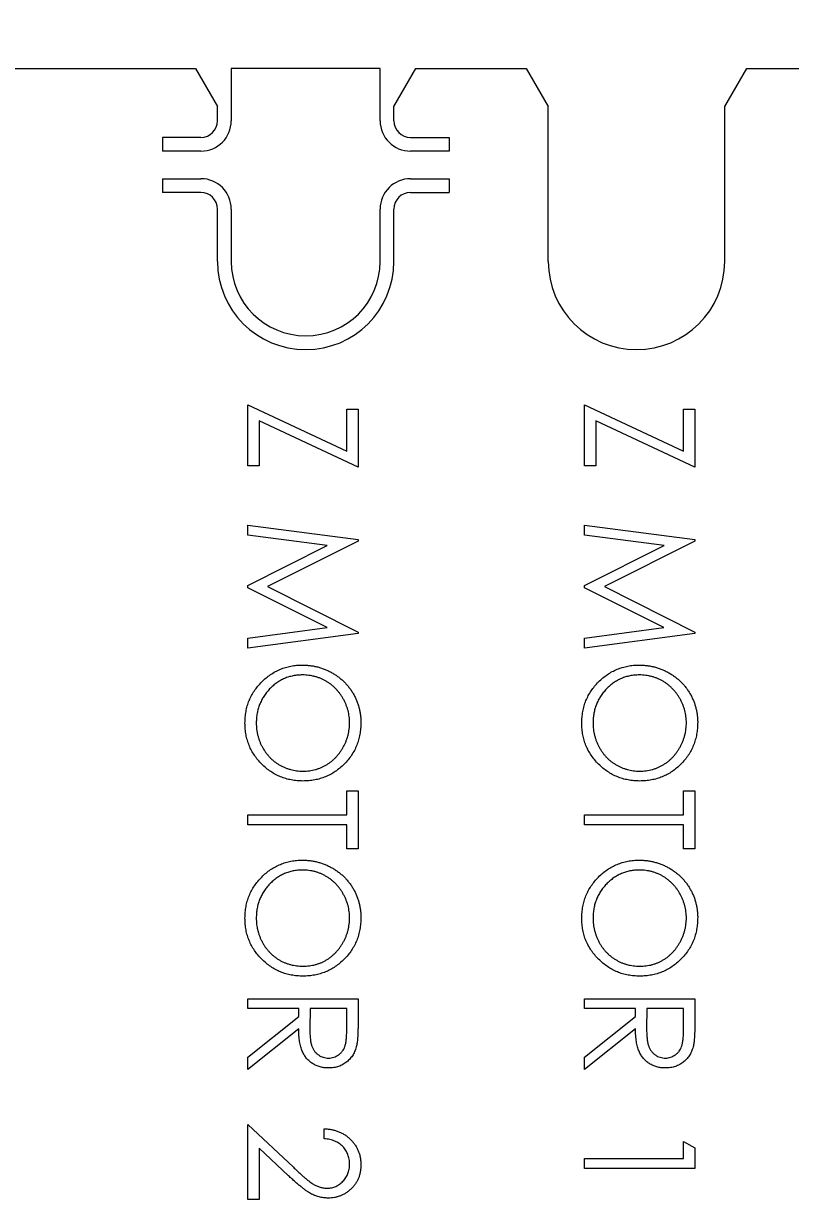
# Model space of a CAD drawing. Header units: millimetres. Extents: x 5 to 292, y 3 to 208.
# Drawn here: x 34.49 to 41.45, y 130.24 to 140.91 of the extents above; entities that cross this region are included whole.
import ezdxf

# ---------------------------------------------------------------- set-up
doc = ezdxf.new("R2010")
doc.units = ezdxf.units.MM
doc.layers.add('DIMENSIONS', color=179, linetype='Continuous')
doc.styles.add('SLDTEXTSTYLE1', font='TXT', dxfattribs={"width": 0.75})
doc.dimstyles.new('SLDDIMSTYLE1', dxfattribs={"dimtxt": 3.5, "dimasz": 3.302, "dimexe": 0, "dimexo": 0.0625, "dimgap": 0.875, "dimtad": 2, "dimlfac": 2, "dimrnd": 1e-09, "dimzin": 12, "dimdsep": 46, "dimtxsty": 'SLDTEXTSTYLE1', "dimblk1": 'CLOSED', "dimblk2": 'CLOSED', "dimsah": 1, "dimcen": 0.09, "dimadec": 0, "dimazin": 3, "dimtfac": 1, "dimtofl": 0, "dimtmove": 0, "dimatfit": 3, "dimldrblk": 'CLOSED', "dimfxl": 1, "dimfrac": 2, "dimtolj": 1, "dimtzin": 12, "dimarcsym": 0})

# ---------------------------------------------------------------- blocks, each defined once
blk = doc.blocks.new('_CLOSED')
at = {"color": 0, "linetype": 'ByBlock', "lineweight": -2}
for p, q in [((-1, 0.166667), (0, 0)), ((-1, 0.166667), (-1, -0.166667)), ((0, 0), (-1, -0.166667)), ((0, 0), (-1, 0))]:
    blk.add_line(p, q, dxfattribs=at)
blk = doc.blocks.new('_D_1')
at = {"layer": 'DIMENSIONS'}
for p, q in [((16.753, 136.699), (16.753, 148.917)), ((284.86, 133.699), (284.86, 148.917)), ((16.753, 147.917), (284.86, 147.917))]:
    blk.add_line(p, q, dxfattribs=at)
at = {"layer": 'DIMENSIONS', "xscale": 3.302, "yscale": 3.302}
for p, rotation in [((16.753, 147.917, -27.848), 180), ((284.86, 147.917, -27.848), 360)]:
    blk.add_blockref('_CLOSED', p, dxfattribs=dict(at, rotation=rotation))
at = {"layer": 'DIMENSIONS', "insert": (153.218, 152.429), "char_height": 3.5, "attachment_point": 1, "style": 'SLDTEXTSTYLE1'}
blk.add_mtext('536.22', dxfattribs=at)

msp = doc.modelspace()

# ---------------------------------------------------------------- linework, layer by layer
at = {"color": 7, "linetype": 'Continuous', "lineweight": 15}
for p, q in [((34.0529, 140.4991), (36.0529, 140.4991)), ((36.0529, 140.4991), (36.2529, 140.1527)), ((36.3779, 140.4991), (36.3779, 140.0241)), ((37.7279, 140.4991), (36.3779, 140.4991)), ((37.7279, 140.0241), (37.7279, 140.4991)), ((37.8529, 140.1527), (38.0529, 140.4991)), ((38.0529, 140.4991), (39.0529, 140.4991)), ((39.0529, 140.4991), (39.2529, 140.1527)), ((40.8529, 140.1527), (41.0529, 140.4991)), ((41.0529, 140.4991), (42.4779, 140.4991)), ((36.2529, 140.0241), (36.2529, 140.1527)), ((37.8529, 140.0241), (37.8529, 140.1527)), ((39.2529, 138.7491), (39.2529, 140.1527)), ((40.8529, 138.7491), (40.8529, 140.1527)), ((36.1029, 139.8741), (35.7529, 139.8741)), ((35.7529, 139.8741), (35.7529, 139.7491)), ((38.0029, 139.8741), (38.3529, 139.8741)), ((38.3529, 139.8741), (38.3529, 139.7491)), ((36.1029, 139.7491), (35.7529, 139.7491)), ((38.3529, 139.7491), (38.0029, 139.7491)), ((35.7529, 139.4991), (36.1029, 139.4991)), ((35.7529, 139.4991), (35.7529, 139.3741)), ((38.0029, 139.4991), (38.3529, 139.4991)), ((38.3529, 139.4991), (38.3529, 139.3741)), ((36.1029, 139.3741), (35.7529, 139.3741)), ((38.0029, 139.3741), (38.3529, 139.3741)), ((36.2529, 138.7491), (36.2529, 139.2241)), ((36.3779, 139.2241), (36.3779, 138.7491)), ((37.7279, 138.7491), (37.7279, 139.2241)), ((37.8529, 138.7491), (37.8529, 139.2241)), ((36.5278, 137.4476), (37.4252, 137.0281)), ((36.5278, 136.8963), (36.5278, 137.4476)), ((37.4252, 137.4091), (37.5278, 137.4091)), ((37.4252, 137.0281), (37.4252, 137.4091)), ((37.5278, 137.4091), (37.5278, 136.8835)), ((39.5819, 137.4476), (40.4793, 137.0281)), ((39.5819, 136.8963), (39.5819, 137.4476)), ((40.4793, 137.4091), (40.5819, 137.4091)), ((40.4793, 137.0281), (40.4793, 137.4091)), ((40.5819, 137.4091), (40.5819, 136.8835)), ((36.6304, 137.3029), (36.6304, 136.8963)), ((37.5278, 136.8835), (36.6304, 137.3029)), ((39.6845, 137.3029), (39.6845, 136.8963)), ((40.5819, 136.8835), (39.6845, 137.3029)), ((36.6304, 136.8963), (36.5278, 136.8963)), ((39.6845, 136.8963), (39.5819, 136.8963)), ((36.5278, 136.3578), (37.5278, 136.2258)), ((36.5278, 136.2675), (36.5278, 136.3578)), ((39.5819, 136.3578), (40.5819, 136.2258)), ((39.5819, 136.2675), (39.5819, 136.3578)), ((37.2489, 136.1719), (36.5278, 136.2675)), ((37.5278, 136.213), (36.7073, 135.8001)), ((37.5278, 136.2258), (37.5278, 136.213)), ((40.303, 136.1719), (39.5819, 136.2675)), ((40.5819, 136.213), (39.7614, 135.8001)), ((40.5819, 136.2258), (40.5819, 136.213)), ((36.5278, 135.8096), (37.2489, 136.1719)), ((39.5819, 135.8096), (40.303, 136.1719)), ((36.5278, 135.7893), (36.5278, 135.8096)), ((37.2473, 135.4283), (36.5278, 135.7893)), ((36.7073, 135.8001), (37.5278, 135.3883)), ((39.5819, 135.7893), (39.5819, 135.8096)), ((40.3014, 135.4283), (39.5819, 135.7893)), ((39.7614, 135.8001), (40.5819, 135.3883)), ((36.5278, 135.3326), (37.2473, 135.4283)), ((37.5278, 135.3753), (36.5278, 135.2424)), ((36.5278, 135.2424), (36.5278, 135.3326)), ((37.5278, 135.3883), (37.5278, 135.3753)), ((39.5819, 135.3326), (40.3014, 135.4283)), ((40.5819, 135.3753), (39.5819, 135.2424)), ((39.5819, 135.2424), (39.5819, 135.3326)), ((40.5819, 135.3883), (40.5819, 135.3753)), ((37.4252, 133.9476), (37.5278, 133.9476)), ((37.4252, 133.7296), (37.4252, 133.9476)), ((37.5278, 133.9476), (37.5278, 133.4219)), ((40.4793, 133.9476), (40.5819, 133.9476)), ((40.4793, 133.7296), (40.4793, 133.9476)), ((40.5819, 133.9476), (40.5819, 133.4219)), ((36.5278, 133.7296), (37.4252, 133.7296)), ((36.5278, 133.6399), (36.5278, 133.7296)), ((39.5819, 133.7296), (40.4793, 133.7296)), ((39.5819, 133.6399), (39.5819, 133.7296)), ((37.4252, 133.6399), (36.5278, 133.6399)), ((37.4252, 133.4219), (37.4252, 133.6399)), ((40.4793, 133.6399), (39.5819, 133.6399)), ((40.4793, 133.4219), (40.4793, 133.6399)), ((37.5278, 133.4219), (37.4252, 133.4219)), ((40.5819, 133.4219), (40.4793, 133.4219)), ((36.5278, 131.9732), (36.5278, 132.063)), ((36.5278, 132.063), (37.5278, 132.063)), ((37.5278, 132.063), (37.5278, 131.8628)), ((39.5819, 131.9732), (39.5819, 132.063)), ((39.5819, 132.063), (40.5819, 132.063)), ((40.5819, 132.063), (40.5819, 131.8628)), ((36.9893, 131.9732), (36.5278, 131.9732)), ((36.9893, 131.9003), (36.9893, 131.9732)), ((37.0919, 131.9732), (37.0905, 131.7901)), ((37.4252, 131.9732), (37.0919, 131.9732)), ((37.4252, 131.7857), (37.4252, 131.9732)), ((40.0434, 131.9732), (39.5819, 131.9732)), ((40.0434, 131.9003), (40.0434, 131.9732)), ((40.146, 131.9732), (40.1446, 131.7901)), ((40.4793, 131.9732), (40.146, 131.9732)), ((40.4793, 131.7857), (40.4793, 131.9732)), ((36.5278, 131.5329), (36.9893, 131.9003)), ((39.5819, 131.5329), (40.0434, 131.9003)), ((36.9893, 131.7893), (36.5278, 131.4219)), ((40.0434, 131.7893), (39.5819, 131.4219)), ((36.5278, 131.4219), (36.5278, 131.5329)), ((39.5819, 131.4219), (39.5819, 131.5329)), ((36.5278, 130.9219), (36.9417, 130.5341)), ((36.5278, 130.2424), (36.5278, 130.9219)), ((37.2201, 130.7937), (37.2201, 130.8835)), ((40.4793, 130.6142), (40.4793, 130.7681)), ((40.4793, 130.7681), (40.5819, 130.7094)), ((36.6304, 130.7078), (36.6304, 130.2424)), ((36.8974, 130.4576), (36.6304, 130.7078)), ((40.5819, 130.7094), (40.5819, 130.5245)), ((39.5819, 130.6142), (40.4793, 130.6142)), ((39.5819, 130.5245), (39.5819, 130.6142)), ((40.5819, 130.5245), (39.5819, 130.5245)), ((36.6304, 130.2424), (36.5278, 130.2424))]:
    msp.add_line(p, q, dxfattribs=at)
for centre, radius, start, end in [((36.1029, 140.0241), 0.15, 270, 360), ((36.1029, 140.0241), 0.275, 270, 360), ((38.0029, 140.0241), 0.275, 180, 270), ((38.0029, 140.0241), 0.15, 180, 270), ((36.1029, 139.2241), 0.275, 0, 90), ((38.0029, 139.2241), 0.275, 90, 180), ((36.1029, 139.2241), 0.15, 0, 90), ((38.0029, 139.2241), 0.15, 90, 180), ((37.0529, 138.7491), 0.8, 180, 0), ((37.0529, 138.7491), 0.675, 180, 0), ((40.0529, 138.7491), 0.8, 180, 0)]:
    msp.add_arc(centre, radius, start, end, dxfattribs=at)
for points, knots in [([(36.5022, 134.5614), (36.5026, 134.5795), (36.5035, 134.6152), (36.5109, 134.6676), (36.5226, 134.718), (36.5394, 134.7661), (36.561, 134.8121), (36.5873, 134.856), (36.6186, 134.8975), (36.654, 134.9365), (36.6927, 134.9721), (36.734, 135.0032), (36.7774, 135.0296), (36.8228, 135.0511), (36.87, 135.0681), (36.9194, 135.0798), (36.9707, 135.0873), (37.0057, 135.0882), (37.0234, 135.0886)], [0, 0, 0, 0, 0.06581888, 0.12974653, 0.19207195, 0.25345942, 0.31456959, 0.37627988, 0.43902565, 0.50326703, 0.56749282, 0.6297048, 0.69099965, 0.75145165, 0.81200436, 0.87314968, 0.93563548, 1, 1, 1, 1]), ([(37.0234, 135.0886), (37.0353, 135.0884), (37.0589, 135.0881), (37.094, 135.0845), (37.1286, 135.0792), (37.1624, 135.0716), (37.1956, 135.0616), (37.2282, 135.0499), (37.26, 135.0356), (37.291, 135.0194), (37.3209, 135.0013), (37.3492, 134.9814), (37.376, 134.9602), (37.4008, 134.937), (37.4242, 134.9126), (37.4458, 134.8864), (37.4659, 134.8588), (37.484, 134.8295), (37.5004, 134.7993), (37.5145, 134.7682), (37.5266, 134.7366), (37.5363, 134.7043), (37.5441, 134.6715), (37.5493, 134.638), (37.553, 134.6039), (37.5533, 134.5809), (37.5534, 134.5694)], [0, 0, 0, 0, 0.043209, 0.0858729, 0.12812, 0.170152, 0.2119176, 0.253753, 0.2960064, 0.3384434, 0.3810154, 0.4228205, 0.4640891, 0.5051258, 0.545975, 0.5869852, 0.6283386, 0.6700838, 0.7119916, 0.7530392, 0.7940494, 0.8348855, 0.8754983, 0.9165473, 0.9580038, 1, 1, 1, 1]), ([(39.5562, 134.5614), (39.5567, 134.5795), (39.5576, 134.6152), (39.565, 134.6676), (39.5767, 134.718), (39.5935, 134.7661), (39.6151, 134.8121), (39.6414, 134.856), (39.6727, 134.8975), (39.7081, 134.9365), (39.7468, 134.9721), (39.7881, 135.0032), (39.8315, 135.0296), (39.8769, 135.0511), (39.9241, 135.0681), (39.9735, 135.0798), (40.0248, 135.0873), (40.0598, 135.0882), (40.0775, 135.0886)], [0, 0, 0, 0, 0.0658189, 0.1297465, 0.192072, 0.2534594, 0.3145696, 0.3762799, 0.4390257, 0.503267, 0.5674928, 0.6297048, 0.6909996, 0.7514517, 0.8120044, 0.8731497, 0.9356355, 1, 1, 1, 1]), ([(40.0775, 135.0886), (40.0894, 135.0884), (40.113, 135.0881), (40.1481, 135.0845), (40.1827, 135.0792), (40.2165, 135.0716), (40.2497, 135.0616), (40.2823, 135.0499), (40.3141, 135.0356), (40.3451, 135.0194), (40.375, 135.0013), (40.4033, 134.9814), (40.4301, 134.9602), (40.4549, 134.937), (40.4783, 134.9126), (40.4999, 134.8864), (40.52, 134.8588), (40.5381, 134.8295), (40.5545, 134.7993), (40.5686, 134.7682), (40.5806, 134.7366), (40.5904, 134.7043), (40.5982, 134.6715), (40.6034, 134.638), (40.6071, 134.6039), (40.6074, 134.5809), (40.6075, 134.5694)], [0, 0, 0, 0, 0.043209, 0.0858729, 0.12812, 0.170152, 0.2119176, 0.253753, 0.2960064, 0.3384434, 0.3810154, 0.4228205, 0.4640891, 0.5051258, 0.545975, 0.5869852, 0.6283386, 0.6700838, 0.7119916, 0.7530392, 0.7940494, 0.8348855, 0.8754983, 0.9165473, 0.9580038, 1, 1, 1, 1]), ([(37.0238, 134.9989), (37.0093, 134.9985), (36.9809, 134.9978), (36.9393, 134.9915), (36.8992, 134.9818), (36.8611, 134.9676), (36.8244, 134.9498), (36.7896, 134.9278), (36.7566, 134.9017), (36.7256, 134.8721), (36.6974, 134.8397), (36.6726, 134.8053), (36.6516, 134.7693), (36.6345, 134.7316), (36.621, 134.6923), (36.6117, 134.6512), (36.6056, 134.6087), (36.605, 134.5797), (36.6047, 134.565)], [0, 0, 0, 0, 0.064504, 0.1268993, 0.1877465, 0.2481497, 0.3085861, 0.369583, 0.431827, 0.4961797, 0.5606679, 0.6235045, 0.6852604, 0.7465368, 0.8083274, 0.8704862, 0.9343169, 1, 1, 1, 1]), ([(37.4509, 134.565), (37.4508, 134.5745), (37.4505, 134.5933), (37.4475, 134.6214), (37.4432, 134.6491), (37.437, 134.6765), (37.4286, 134.7034), (37.4189, 134.73), (37.4072, 134.7562), (37.3938, 134.7818), (37.3791, 134.8066), (37.3628, 134.83), (37.3454, 134.8521), (37.3267, 134.8728), (37.3068, 134.8921), (37.2858, 134.9102), (37.2633, 134.9266), (37.2397, 134.9416), (37.2152, 134.955), (37.19, 134.967), (37.1639, 134.9767), (37.1372, 134.9847), (37.1099, 134.9913), (37.0818, 134.9955), (37.053, 134.9985), (37.0336, 134.9987), (37.0238, 134.9989)], [0, 0, 0, 0, 0.04202333, 0.08364491, 0.1249838, 0.16624746, 0.20770156, 0.24963107, 0.29174177, 0.33474288, 0.37746017, 0.41955632, 0.46104418, 0.50209628, 0.54289071, 0.58380082, 0.62486358, 0.66622469, 0.70739919, 0.74855668, 0.78965459, 0.83073973, 0.87207014, 0.9139934, 0.95649813, 1, 1, 1, 1]), ([(40.0779, 134.9989), (40.0634, 134.9985), (40.035, 134.9978), (39.9934, 134.9915), (39.9533, 134.9818), (39.9152, 134.9676), (39.8785, 134.9498), (39.8437, 134.9278), (39.8107, 134.9017), (39.7797, 134.8721), (39.7515, 134.8397), (39.7267, 134.8053), (39.7057, 134.7693), (39.6886, 134.7316), (39.6751, 134.6923), (39.6658, 134.6512), (39.6597, 134.6087), (39.6591, 134.5797), (39.6588, 134.565)], [0, 0, 0, 0, 0.064504, 0.1268993, 0.1877465, 0.2481497, 0.3085861, 0.369583, 0.431827, 0.4961797, 0.5606679, 0.6235045, 0.6852604, 0.7465368, 0.8083274, 0.8704862, 0.9343169, 1, 1, 1, 1]), ([(40.505, 134.565), (40.5048, 134.5745), (40.5046, 134.5933), (40.5016, 134.6214), (40.4973, 134.6491), (40.4911, 134.6765), (40.4827, 134.7034), (40.473, 134.73), (40.4613, 134.7562), (40.4479, 134.7818), (40.4332, 134.8066), (40.4169, 134.83), (40.3995, 134.8521), (40.3808, 134.8728), (40.3609, 134.8921), (40.3399, 134.9102), (40.3174, 134.9266), (40.2938, 134.9416), (40.2693, 134.955), (40.2441, 134.967), (40.218, 134.9767), (40.1913, 134.9847), (40.164, 134.9913), (40.1359, 134.9955), (40.1071, 134.9985), (40.0877, 134.9987), (40.0779, 134.9989)], [0, 0, 0, 0, 0.04202333, 0.08364491, 0.1249838, 0.16624746, 0.20770156, 0.24963107, 0.29174177, 0.33474288, 0.37746017, 0.41955632, 0.46104418, 0.50209628, 0.54289071, 0.58380082, 0.62486358, 0.66622469, 0.70739919, 0.74855668, 0.78965459, 0.83073973, 0.87207014, 0.9139934, 0.95649813, 1, 1, 1, 1]), ([(37.0282, 134.0373), (37.0102, 134.0378), (36.9748, 134.0386), (36.9227, 134.0461), (36.8727, 134.0578), (36.8248, 134.0746), (36.7789, 134.0961), (36.7352, 134.1225), (36.6936, 134.1537), (36.6547, 134.1892), (36.619, 134.2279), (36.5878, 134.2694), (36.5611, 134.3128), (36.5397, 134.3586), (36.5226, 134.4062), (36.511, 134.4561), (36.5035, 134.508), (36.5026, 134.5434), (36.5022, 134.5614)], [0, 0, 0, 0, 0.0652265, 0.128569, 0.1903204, 0.251378, 0.3123875, 0.3737887, 0.4364312, 0.5005668, 0.5646868, 0.6271355, 0.6884554, 0.7492457, 0.8101552, 0.8716709, 0.9347735, 1, 1, 1, 1]), ([(36.6047, 134.565), (36.6049, 134.5551), (36.6051, 134.5355), (36.6078, 134.5063), (36.6122, 134.4776), (36.6185, 134.4496), (36.6263, 134.4221), (36.6356, 134.3951), (36.6472, 134.3689), (36.6601, 134.3431), (36.6747, 134.3184), (36.6904, 134.2948), (36.7079, 134.273), (36.7262, 134.2523), (36.7459, 134.233), (36.7669, 134.2151), (36.7894, 134.1989), (36.8129, 134.1839), (36.8375, 134.1705), (36.8628, 134.1588), (36.8887, 134.149), (36.9154, 134.141), (36.9427, 134.1347), (36.9707, 134.1304), (36.9993, 134.1274), (37.0186, 134.1272), (37.0284, 134.1271)], [0, 0, 0, 0, 0.0436332, 0.0865378, 0.1291773, 0.1714363, 0.2134159, 0.255266, 0.2973695, 0.3399407, 0.3823475, 0.4239529, 0.4648712, 0.5055723, 0.5460026, 0.586568, 0.6270648, 0.6682707, 0.7095492, 0.7504282, 0.7910962, 0.8320271, 0.873136, 0.9146108, 0.956956, 1, 1, 1, 1]), ([(37.5534, 134.5694), (37.553, 134.5509), (37.552, 134.5145), (37.545, 134.461), (37.5328, 134.41), (37.5165, 134.361), (37.4949, 134.3146), (37.4687, 134.2704), (37.4377, 134.2285), (37.4021, 134.1896), (37.3635, 134.154), (37.3222, 134.1226), (37.2785, 134.0963), (37.2327, 134.0747), (37.1847, 134.0578), (37.1344, 134.0461), (37.082, 134.0386), (37.0463, 134.0378), (37.0282, 134.0373)], [0, 0, 0, 0, 0.06657, 0.130749, 0.1934128, 0.2549894, 0.3161136, 0.3772618, 0.4394008, 0.5029706, 0.566525, 0.6282311, 0.6890906, 0.7493447, 0.8101696, 0.8716098, 0.9348692, 1, 1, 1, 1]), ([(37.0284, 134.1271), (37.0381, 134.1272), (37.0573, 134.1274), (37.0857, 134.1304), (37.1135, 134.1347), (37.1406, 134.1409), (37.1669, 134.149), (37.1924, 134.1588), (37.2173, 134.1705), (37.2415, 134.1839), (37.2647, 134.1989), (37.2869, 134.2153), (37.3076, 134.2334), (37.3274, 134.2527), (37.3459, 134.2736), (37.363, 134.2961), (37.3792, 134.3198), (37.3938, 134.3449), (37.4073, 134.3708), (37.4188, 134.3974), (37.4287, 134.4244), (37.437, 134.4517), (37.4431, 134.4795), (37.4475, 134.5077), (37.4505, 134.5362), (37.4508, 134.5553), (37.4509, 134.565)], [0, 0, 0, 0, 0.0429151, 0.08513, 0.1264733, 0.167453, 0.2079763, 0.2482494, 0.28875, 0.3296699, 0.3705373, 0.4111286, 0.4518189, 0.4924059, 0.5334859, 0.5752631, 0.6174406, 0.6606717, 0.7039402, 0.7468675, 0.7890793, 0.831104, 0.873238, 0.9151658, 0.9573807, 1, 1, 1, 1]), ([(40.0823, 134.0373), (40.0643, 134.0378), (40.0288, 134.0386), (39.9768, 134.0461), (39.9268, 134.0578), (39.8789, 134.0746), (39.833, 134.0961), (39.7893, 134.1225), (39.7477, 134.1537), (39.7088, 134.1892), (39.673, 134.2279), (39.6419, 134.2694), (39.6151, 134.3128), (39.5938, 134.3586), (39.5767, 134.4062), (39.5651, 134.4561), (39.5575, 134.508), (39.5567, 134.5434), (39.5562, 134.5614)], [0, 0, 0, 0, 0.0652265, 0.128569, 0.1903204, 0.251378, 0.3123875, 0.3737887, 0.4364312, 0.5005668, 0.5646868, 0.6271355, 0.6884554, 0.7492457, 0.8101552, 0.8716709, 0.9347735, 1, 1, 1, 1]), ([(39.6588, 134.565), (39.6589, 134.5551), (39.6592, 134.5355), (39.6619, 134.5063), (39.6663, 134.4776), (39.6725, 134.4496), (39.6804, 134.4221), (39.6897, 134.3951), (39.7013, 134.3689), (39.7142, 134.3431), (39.7288, 134.3184), (39.7445, 134.2948), (39.762, 134.273), (39.7803, 134.2523), (39.8, 134.233), (39.821, 134.2151), (39.8435, 134.1989), (39.867, 134.1839), (39.8916, 134.1705), (39.9169, 134.1588), (39.9428, 134.149), (39.9695, 134.141), (39.9968, 134.1347), (40.0248, 134.1304), (40.0534, 134.1274), (40.0727, 134.1272), (40.0825, 134.1271)], [0, 0, 0, 0, 0.0436332, 0.0865378, 0.1291773, 0.1714363, 0.2134159, 0.255266, 0.2973695, 0.3399407, 0.3823475, 0.4239529, 0.4648712, 0.5055723, 0.5460026, 0.586568, 0.6270648, 0.6682707, 0.7095492, 0.7504282, 0.7910962, 0.8320271, 0.873136, 0.9146108, 0.956956, 1, 1, 1, 1]), ([(40.6075, 134.5694), (40.6071, 134.5509), (40.6061, 134.5145), (40.5991, 134.461), (40.5869, 134.41), (40.5706, 134.361), (40.549, 134.3146), (40.5228, 134.2704), (40.4918, 134.2285), (40.4562, 134.1896), (40.4175, 134.154), (40.3763, 134.1226), (40.3326, 134.0963), (40.2868, 134.0747), (40.2388, 134.0578), (40.1885, 134.0461), (40.1361, 134.0386), (40.1004, 134.0378), (40.0823, 134.0373)], [0, 0, 0, 0, 0.06657, 0.130749, 0.1934128, 0.2549894, 0.3161136, 0.3772618, 0.4394008, 0.5029706, 0.566525, 0.6282311, 0.6890906, 0.7493447, 0.8101696, 0.8716098, 0.9348692, 1, 1, 1, 1]), ([(40.0825, 134.1271), (40.0922, 134.1272), (40.1114, 134.1274), (40.1398, 134.1304), (40.1676, 134.1347), (40.1947, 134.1409), (40.221, 134.149), (40.2465, 134.1588), (40.2714, 134.1705), (40.2956, 134.1839), (40.3188, 134.1989), (40.341, 134.2153), (40.3617, 134.2334), (40.3815, 134.2527), (40.4, 134.2736), (40.4171, 134.2961), (40.4333, 134.3198), (40.4479, 134.3449), (40.4614, 134.3708), (40.4729, 134.3974), (40.4827, 134.4244), (40.4911, 134.4517), (40.4972, 134.4795), (40.5016, 134.5077), (40.5046, 134.5362), (40.5048, 134.5553), (40.505, 134.565)], [0, 0, 0, 0, 0.0429151, 0.08513, 0.1264733, 0.167453, 0.2079763, 0.2482494, 0.28875, 0.3296699, 0.3705373, 0.4111286, 0.4518189, 0.4924059, 0.5334859, 0.5752631, 0.6174406, 0.6606717, 0.7039402, 0.7468675, 0.7890793, 0.831104, 0.873238, 0.9151658, 0.9573807, 1, 1, 1, 1]), ([(36.5022, 132.7921), (36.5026, 132.8102), (36.5035, 132.846), (36.5109, 132.8984), (36.5226, 132.9488), (36.5394, 132.9969), (36.561, 133.0429), (36.5873, 133.0867), (36.6186, 133.1283), (36.654, 133.1673), (36.6927, 133.2029), (36.734, 133.234), (36.7774, 133.2603), (36.8228, 133.2819), (36.87, 133.2989), (36.9194, 133.3105), (36.9707, 133.3181), (37.0057, 133.3189), (37.0234, 133.3194)], [0, 0, 0, 0, 0.0658189, 0.1297465, 0.192072, 0.2534594, 0.3145696, 0.3762799, 0.4390257, 0.503267, 0.5674928, 0.6297048, 0.6909996, 0.7514517, 0.8120044, 0.8731497, 0.9356355, 1, 1, 1, 1]), ([(37.0234, 133.3194), (37.0353, 133.3192), (37.0589, 133.3189), (37.094, 133.3153), (37.1286, 133.31), (37.1624, 133.3024), (37.1956, 133.2924), (37.2282, 133.2807), (37.26, 133.2664), (37.291, 133.2502), (37.3209, 133.2321), (37.3492, 133.2121), (37.376, 133.191), (37.4008, 133.1678), (37.4242, 133.1433), (37.4458, 133.1172), (37.4659, 133.0895), (37.484, 133.0603), (37.5004, 133.0301), (37.5145, 132.999), (37.5266, 132.9674), (37.5363, 132.9351), (37.5441, 132.9023), (37.5493, 132.8688), (37.553, 132.8347), (37.5533, 132.8117), (37.5534, 132.8001)], [0, 0, 0, 0, 0.04320899, 0.08587287, 0.12812001, 0.17015196, 0.21191762, 0.253753, 0.29600641, 0.33844336, 0.38101537, 0.42282048, 0.46408906, 0.50512585, 0.54597497, 0.58698521, 0.62833859, 0.6700838, 0.7119916, 0.75303915, 0.7940494, 0.83488554, 0.87549831, 0.9165473, 0.95800378, 1, 1, 1, 1]), ([(39.5562, 132.7921), (39.5567, 132.8102), (39.5576, 132.846), (39.565, 132.8984), (39.5767, 132.9488), (39.5935, 132.9969), (39.6151, 133.0429), (39.6414, 133.0867), (39.6727, 133.1283), (39.7081, 133.1673), (39.7468, 133.2029), (39.7881, 133.234), (39.8315, 133.2603), (39.8769, 133.2819), (39.9241, 133.2989), (39.9735, 133.3105), (40.0248, 133.3181), (40.0598, 133.3189), (40.0775, 133.3194)], [0, 0, 0, 0, 0.0658189, 0.1297465, 0.192072, 0.2534594, 0.3145696, 0.3762799, 0.4390257, 0.503267, 0.5674928, 0.6297048, 0.6909996, 0.7514517, 0.8120044, 0.8731497, 0.9356355, 1, 1, 1, 1]), ([(40.0775, 133.3194), (40.0894, 133.3192), (40.113, 133.3189), (40.1481, 133.3153), (40.1827, 133.31), (40.2165, 133.3024), (40.2497, 133.2924), (40.2823, 133.2807), (40.3141, 133.2664), (40.3451, 133.2502), (40.375, 133.2321), (40.4033, 133.2121), (40.4301, 133.191), (40.4549, 133.1678), (40.4783, 133.1433), (40.4999, 133.1172), (40.52, 133.0895), (40.5381, 133.0603), (40.5545, 133.0301), (40.5686, 132.999), (40.5806, 132.9674), (40.5904, 132.9351), (40.5982, 132.9023), (40.6034, 132.8688), (40.6071, 132.8347), (40.6074, 132.8117), (40.6075, 132.8001)], [0, 0, 0, 0, 0.043209, 0.0858729, 0.12812, 0.170152, 0.2119176, 0.253753, 0.2960064, 0.3384434, 0.3810154, 0.4228205, 0.4640891, 0.5051258, 0.545975, 0.5869852, 0.6283386, 0.6700838, 0.7119916, 0.7530392, 0.7940494, 0.8348855, 0.8754983, 0.9165473, 0.9580038, 1, 1, 1, 1]), ([(37.0238, 133.2296), (37.0093, 133.2293), (36.9809, 133.2285), (36.9393, 133.2223), (36.8992, 133.2126), (36.8611, 133.1984), (36.8244, 133.1805), (36.7896, 133.1585), (36.7566, 133.1325), (36.7256, 133.1028), (36.6974, 133.0705), (36.6726, 133.0361), (36.6516, 133.0001), (36.6345, 132.9623), (36.621, 132.9231), (36.6117, 132.882), (36.6056, 132.8395), (36.605, 132.8104), (36.6047, 132.7957)], [0, 0, 0, 0, 0.064504, 0.1268993, 0.1877465, 0.2481497, 0.3085861, 0.369583, 0.431827, 0.4961797, 0.5606679, 0.6235045, 0.6852604, 0.7465368, 0.8083274, 0.8704862, 0.9343169, 1, 1, 1, 1]), ([(37.4509, 132.7957), (37.4508, 132.8052), (37.4505, 132.8241), (37.4475, 132.8522), (37.4432, 132.8799), (37.437, 132.9073), (37.4286, 132.9341), (37.4189, 132.9608), (37.4072, 132.9869), (37.3938, 133.0126), (37.3791, 133.0374), (37.3628, 133.0608), (37.3454, 133.0829), (37.3267, 133.1036), (37.3068, 133.1229), (37.2858, 133.141), (37.2633, 133.1574), (37.2397, 133.1724), (37.2152, 133.1858), (37.19, 133.1977), (37.1639, 133.2075), (37.1372, 133.2155), (37.1099, 133.2221), (37.0818, 133.2262), (37.053, 133.2293), (37.0336, 133.2295), (37.0238, 133.2296)], [0, 0, 0, 0, 0.0420233, 0.0836449, 0.1249838, 0.1662475, 0.2077016, 0.2496311, 0.2917418, 0.3347429, 0.3774602, 0.4195563, 0.4610442, 0.5020963, 0.5428907, 0.5838008, 0.6248636, 0.6662247, 0.7073992, 0.7485567, 0.7896546, 0.8307397, 0.8720701, 0.9139934, 0.9564981, 1, 1, 1, 1]), ([(40.0779, 133.2296), (40.0634, 133.2293), (40.035, 133.2285), (39.9934, 133.2223), (39.9533, 133.2126), (39.9152, 133.1984), (39.8785, 133.1805), (39.8437, 133.1585), (39.8107, 133.1325), (39.7797, 133.1028), (39.7515, 133.0705), (39.7267, 133.0361), (39.7057, 133.0001), (39.6886, 132.9623), (39.6751, 132.9231), (39.6658, 132.882), (39.6597, 132.8395), (39.6591, 132.8104), (39.6588, 132.7957)], [0, 0, 0, 0, 0.064504, 0.1268993, 0.1877465, 0.2481497, 0.3085861, 0.369583, 0.431827, 0.4961797, 0.5606679, 0.6235045, 0.6852604, 0.7465368, 0.8083274, 0.8704862, 0.9343169, 1, 1, 1, 1]), ([(40.505, 132.7957), (40.5048, 132.8052), (40.5046, 132.8241), (40.5016, 132.8522), (40.4973, 132.8799), (40.4911, 132.9073), (40.4827, 132.9341), (40.473, 132.9608), (40.4613, 132.9869), (40.4479, 133.0126), (40.4332, 133.0374), (40.4169, 133.0608), (40.3995, 133.0829), (40.3808, 133.1036), (40.3609, 133.1229), (40.3399, 133.141), (40.3174, 133.1574), (40.2938, 133.1724), (40.2693, 133.1858), (40.2441, 133.1977), (40.218, 133.2075), (40.1913, 133.2155), (40.164, 133.2221), (40.1359, 133.2262), (40.1071, 133.2293), (40.0877, 133.2295), (40.0779, 133.2296)], [0, 0, 0, 0, 0.0420233, 0.0836449, 0.1249838, 0.1662475, 0.2077016, 0.2496311, 0.2917418, 0.3347429, 0.3774602, 0.4195563, 0.4610442, 0.5020963, 0.5428907, 0.5838008, 0.6248636, 0.6662247, 0.7073992, 0.7485567, 0.7896546, 0.8307397, 0.8720701, 0.9139934, 0.9564981, 1, 1, 1, 1]), ([(37.0282, 132.2681), (37.0102, 132.2685), (36.9748, 132.2694), (36.9227, 132.2769), (36.8727, 132.2886), (36.8248, 132.3053), (36.7789, 132.3268), (36.7352, 132.3533), (36.6936, 132.3845), (36.6547, 132.42), (36.619, 132.4587), (36.5878, 132.5002), (36.5611, 132.5435), (36.5397, 132.5893), (36.5226, 132.637), (36.511, 132.6868), (36.5035, 132.7387), (36.5026, 132.7741), (36.5022, 132.7921)], [0, 0, 0, 0, 0.0652265, 0.128569, 0.19032038, 0.25137799, 0.31238753, 0.3737887, 0.43643116, 0.50056676, 0.5646868, 0.62713552, 0.68845541, 0.74924575, 0.81015518, 0.87167093, 0.9347735, 1, 1, 1, 1]), ([(36.6047, 132.7957), (36.6049, 132.7858), (36.6051, 132.7662), (36.6078, 132.7371), (36.6122, 132.7084), (36.6185, 132.6803), (36.6263, 132.6529), (36.6356, 132.6259), (36.6472, 132.5996), (36.6601, 132.5738), (36.6747, 132.5492), (36.6904, 132.5256), (36.7079, 132.5037), (36.7262, 132.4831), (36.7459, 132.4637), (36.7669, 132.4459), (36.7894, 132.4296), (36.8129, 132.4146), (36.8375, 132.4013), (36.8628, 132.3896), (36.8887, 132.3797), (36.9154, 132.3717), (36.9427, 132.3655), (36.9707, 132.3612), (36.9993, 132.3582), (37.0186, 132.3579), (37.0284, 132.3578)], [0, 0, 0, 0, 0.0436332, 0.0865378, 0.1291773, 0.1714363, 0.2134159, 0.255266, 0.2973695, 0.3399407, 0.3823475, 0.4239529, 0.4648712, 0.5055723, 0.5460026, 0.586568, 0.6270648, 0.6682707, 0.7095492, 0.7504282, 0.7910962, 0.8320271, 0.873136, 0.9146108, 0.956956, 1, 1, 1, 1]), ([(37.5534, 132.8001), (37.553, 132.7816), (37.552, 132.7453), (37.545, 132.6918), (37.5328, 132.6408), (37.5165, 132.5918), (37.4949, 132.5453), (37.4687, 132.5011), (37.4377, 132.4593), (37.4021, 132.4204), (37.3635, 132.3848), (37.3222, 132.3534), (37.2785, 132.3271), (37.2327, 132.3055), (37.1847, 132.2886), (37.1344, 132.2769), (37.082, 132.2694), (37.0463, 132.2685), (37.0282, 132.2681)], [0, 0, 0, 0, 0.06657, 0.130749, 0.1934128, 0.2549894, 0.3161136, 0.3772618, 0.4394008, 0.5029706, 0.566525, 0.6282311, 0.6890906, 0.7493447, 0.8101696, 0.8716098, 0.9348692, 1, 1, 1, 1]), ([(37.0284, 132.3578), (37.0381, 132.3579), (37.0573, 132.3582), (37.0857, 132.3612), (37.1135, 132.3655), (37.1406, 132.3717), (37.1669, 132.3797), (37.1924, 132.3896), (37.2173, 132.4013), (37.2415, 132.4146), (37.2647, 132.4297), (37.2869, 132.4461), (37.3076, 132.4642), (37.3274, 132.4835), (37.3459, 132.5044), (37.363, 132.5268), (37.3792, 132.5506), (37.3938, 132.5757), (37.4073, 132.6016), (37.4188, 132.6282), (37.4287, 132.6552), (37.437, 132.6825), (37.4431, 132.7103), (37.4475, 132.7385), (37.4505, 132.767), (37.4508, 132.7861), (37.4509, 132.7957)], [0, 0, 0, 0, 0.0429151, 0.08513, 0.1264733, 0.167453, 0.2079763, 0.2482494, 0.28875, 0.3296699, 0.3705373, 0.4111286, 0.4518189, 0.4924059, 0.5334859, 0.5752631, 0.6174406, 0.6606717, 0.7039402, 0.7468675, 0.7890793, 0.831104, 0.873238, 0.9151658, 0.9573807, 1, 1, 1, 1]), ([(40.0823, 132.2681), (40.0643, 132.2685), (40.0288, 132.2694), (39.9768, 132.2769), (39.9268, 132.2886), (39.8789, 132.3053), (39.833, 132.3268), (39.7893, 132.3533), (39.7477, 132.3845), (39.7088, 132.42), (39.673, 132.4587), (39.6419, 132.5002), (39.6151, 132.5435), (39.5938, 132.5893), (39.5767, 132.637), (39.5651, 132.6868), (39.5575, 132.7387), (39.5567, 132.7741), (39.5562, 132.7921)], [0, 0, 0, 0, 0.0652265, 0.128569, 0.19032038, 0.25137799, 0.31238753, 0.3737887, 0.43643116, 0.50056676, 0.5646868, 0.62713552, 0.68845541, 0.74924575, 0.81015518, 0.87167093, 0.9347735, 1, 1, 1, 1]), ([(39.6588, 132.7957), (39.6589, 132.7858), (39.6592, 132.7662), (39.6619, 132.7371), (39.6663, 132.7084), (39.6725, 132.6803), (39.6804, 132.6529), (39.6897, 132.6259), (39.7013, 132.5996), (39.7142, 132.5738), (39.7288, 132.5492), (39.7445, 132.5256), (39.762, 132.5037), (39.7803, 132.4831), (39.8, 132.4637), (39.821, 132.4459), (39.8435, 132.4296), (39.867, 132.4146), (39.8916, 132.4013), (39.9169, 132.3896), (39.9428, 132.3797), (39.9695, 132.3717), (39.9968, 132.3655), (40.0248, 132.3612), (40.0534, 132.3582), (40.0727, 132.3579), (40.0825, 132.3578)], [0, 0, 0, 0, 0.0436332, 0.0865378, 0.1291773, 0.1714363, 0.2134159, 0.255266, 0.2973695, 0.3399407, 0.3823475, 0.4239529, 0.4648712, 0.5055723, 0.5460026, 0.586568, 0.6270648, 0.6682707, 0.7095492, 0.7504282, 0.7910962, 0.8320271, 0.873136, 0.9146108, 0.956956, 1, 1, 1, 1]), ([(40.6075, 132.8001), (40.6071, 132.7816), (40.6061, 132.7453), (40.5991, 132.6918), (40.5869, 132.6408), (40.5706, 132.5918), (40.549, 132.5453), (40.5228, 132.5011), (40.4918, 132.4593), (40.4562, 132.4204), (40.4175, 132.3848), (40.3763, 132.3534), (40.3326, 132.3271), (40.2868, 132.3055), (40.2388, 132.2886), (40.1885, 132.2769), (40.1361, 132.2694), (40.1004, 132.2685), (40.0823, 132.2681)], [0, 0, 0, 0, 0.06657, 0.130749, 0.1934128, 0.2549894, 0.3161136, 0.3772618, 0.4394008, 0.5029706, 0.566525, 0.6282311, 0.6890906, 0.7493447, 0.8101696, 0.8716098, 0.9348692, 1, 1, 1, 1]), ([(40.0825, 132.3578), (40.0922, 132.3579), (40.1114, 132.3582), (40.1398, 132.3612), (40.1676, 132.3655), (40.1947, 132.3717), (40.221, 132.3797), (40.2465, 132.3896), (40.2714, 132.4013), (40.2956, 132.4146), (40.3188, 132.4297), (40.341, 132.4461), (40.3617, 132.4642), (40.3815, 132.4835), (40.4, 132.5044), (40.4171, 132.5268), (40.4333, 132.5506), (40.4479, 132.5757), (40.4614, 132.6016), (40.4729, 132.6282), (40.4827, 132.6552), (40.4911, 132.6825), (40.4972, 132.7103), (40.5016, 132.7385), (40.5046, 132.767), (40.5048, 132.7861), (40.505, 132.7957)], [0, 0, 0, 0, 0.0429151, 0.08513, 0.1264733, 0.167453, 0.2079763, 0.2482494, 0.28875, 0.3296699, 0.3705373, 0.4111286, 0.4518189, 0.4924059, 0.5334859, 0.5752631, 0.6174406, 0.6606717, 0.7039402, 0.7468675, 0.7890793, 0.831104, 0.873238, 0.9151658, 0.9573807, 1, 1, 1, 1]), ([(37.5278, 131.8628), (37.5277, 131.8495), (37.5277, 131.8238), (37.5272, 131.7871), (37.5258, 131.7537), (37.5247, 131.7237), (37.5225, 131.6971), (37.5205, 131.6737), (37.5178, 131.6538), (37.5153, 131.6417), (37.5142, 131.6363)], [0, 0, 0, 0, 0.1762578, 0.3384344, 0.4848221, 0.6171576, 0.7346984, 0.8373852, 0.9263724, 1, 1, 1, 1]), ([(40.5819, 131.8628), (40.5818, 131.8495), (40.5818, 131.8238), (40.5813, 131.7871), (40.5799, 131.7537), (40.5787, 131.7237), (40.5766, 131.6971), (40.5746, 131.6737), (40.5719, 131.6538), (40.5694, 131.6417), (40.5683, 131.6363)], [0, 0, 0, 0, 0.1762578, 0.3384344, 0.4848221, 0.6171576, 0.7346984, 0.8373852, 0.9263724, 1, 1, 1, 1]), ([(37.2604, 131.4348), (37.247, 131.4352), (37.221, 131.436), (37.1833, 131.4436), (37.1481, 131.4561), (37.1155, 131.4734), (37.0861, 131.4953), (37.0603, 131.5217), (37.0387, 131.5525), (37.0237, 131.5812), (37.0141, 131.6066), (37.0073, 131.6274), (37.0021, 131.6502), (36.9974, 131.6746), (36.9939, 131.7008), (36.9913, 131.7288), (36.9897, 131.7585), (36.9895, 131.7788), (36.9893, 131.7893)], [0, 0, 0, 0, 0.0787802, 0.1537206, 0.2267135, 0.2991912, 0.37119, 0.4430064, 0.5166892, 0.5932172, 0.6338729, 0.6769891, 0.7228995, 0.7719586, 0.8242113, 0.8793787, 0.9379481, 1, 1, 1, 1]), ([(37.0905, 131.7901), (37.0905, 131.7816), (37.0905, 131.765), (37.0916, 131.741), (37.0929, 131.7187), (37.0949, 131.6981), (37.0975, 131.6793), (37.1007, 131.6622), (37.1044, 131.6467), (37.1102, 131.6288), (37.1193, 131.6087), (37.1326, 131.5869), (37.1494, 131.5683), (37.1685, 131.5526), (37.1895, 131.54), (37.2122, 131.5311), (37.236, 131.5255), (37.2523, 131.5248), (37.2606, 131.5245)], [0, 0, 0, 0, 0.0716681, 0.1389133, 0.2011846, 0.2591244, 0.312255, 0.3606815, 0.4050861, 0.4451017, 0.5187778, 0.5894616, 0.6584622, 0.7272832, 0.7963225, 0.8631749, 0.9309494, 1, 1, 1, 1]), ([(37.2606, 131.5245), (37.2686, 131.5248), (37.2845, 131.5255), (37.3079, 131.5311), (37.3299, 131.5405), (37.3505, 131.5531), (37.3692, 131.5686), (37.3852, 131.5867), (37.3985, 131.6069), (37.4069, 131.6259), (37.4121, 131.6428), (37.4157, 131.6575), (37.4186, 131.6741), (37.421, 131.6927), (37.423, 131.7132), (37.4244, 131.7357), (37.4252, 131.7601), (37.4252, 131.777), (37.4252, 131.7857)], [0, 0, 0, 0, 0.0688143, 0.1363648, 0.2040194, 0.2730637, 0.3429133, 0.4109654, 0.4791688, 0.549308, 0.5876516, 0.6306467, 0.6788788, 0.7319343, 0.7911114, 0.8552832, 0.9250859, 1, 1, 1, 1]), ([(40.3145, 131.4348), (40.3011, 131.4352), (40.2751, 131.436), (40.2374, 131.4436), (40.2022, 131.4561), (40.1696, 131.4734), (40.1402, 131.4953), (40.1144, 131.5217), (40.0928, 131.5525), (40.0778, 131.5812), (40.0682, 131.6066), (40.0614, 131.6274), (40.0562, 131.6502), (40.0515, 131.6746), (40.048, 131.7008), (40.0454, 131.7288), (40.0438, 131.7585), (40.0436, 131.7788), (40.0434, 131.7893)], [0, 0, 0, 0, 0.0787802, 0.1537206, 0.2267135, 0.2991912, 0.37119, 0.4430064, 0.5166892, 0.5932172, 0.6338729, 0.6769891, 0.7228995, 0.7719586, 0.8242113, 0.8793787, 0.9379481, 1, 1, 1, 1]), ([(40.1446, 131.7901), (40.1446, 131.7816), (40.1446, 131.765), (40.1457, 131.741), (40.147, 131.7187), (40.149, 131.6981), (40.1516, 131.6793), (40.1548, 131.6622), (40.1585, 131.6467), (40.1643, 131.6288), (40.1734, 131.6087), (40.1867, 131.5869), (40.2034, 131.5683), (40.2226, 131.5526), (40.2436, 131.54), (40.2663, 131.5311), (40.2901, 131.5255), (40.3064, 131.5248), (40.3147, 131.5245)], [0, 0, 0, 0, 0.0716681, 0.1389133, 0.2011846, 0.2591244, 0.312255, 0.3606815, 0.4050861, 0.4451017, 0.5187778, 0.5894616, 0.6584622, 0.7272832, 0.7963225, 0.8631749, 0.9309494, 1, 1, 1, 1]), ([(40.3147, 131.5245), (40.3227, 131.5248), (40.3386, 131.5255), (40.362, 131.5311), (40.384, 131.5405), (40.4046, 131.5531), (40.4233, 131.5686), (40.4393, 131.5867), (40.4526, 131.6069), (40.461, 131.6259), (40.4662, 131.6428), (40.4698, 131.6575), (40.4727, 131.6741), (40.4751, 131.6927), (40.4771, 131.7132), (40.4785, 131.7357), (40.4793, 131.7601), (40.4793, 131.777), (40.4793, 131.7857)], [0, 0, 0, 0, 0.0688143, 0.1363648, 0.2040194, 0.2730637, 0.3429133, 0.4109654, 0.4791688, 0.549308, 0.5876516, 0.6306467, 0.6788788, 0.7319343, 0.7911114, 0.8552832, 0.9250859, 1, 1, 1, 1]), ([(37.5142, 131.6363), (37.5124, 131.629), (37.5088, 131.6145), (37.5012, 131.5936), (37.4925, 131.5738), (37.4822, 131.555), (37.4703, 131.5373), (37.457, 131.5207), (37.4424, 131.5049), (37.4262, 131.4907), (37.4091, 131.4773), (37.3906, 131.466), (37.3712, 131.4562), (37.3509, 131.4485), (37.3296, 131.4422), (37.3074, 131.4378), (37.2842, 131.4352), (37.2684, 131.4349), (37.2604, 131.4348)], [0, 0, 0, 0, 0.0642168, 0.1270638, 0.1887445, 0.2491321, 0.3094525, 0.3698267, 0.4306501, 0.4923519, 0.5540721, 0.6156898, 0.6767977, 0.738439, 0.8013169, 0.8651845, 0.9316413, 1, 1, 1, 1]), ([(40.5683, 131.6363), (40.5665, 131.629), (40.5629, 131.6145), (40.5553, 131.5936), (40.5466, 131.5738), (40.5363, 131.555), (40.5244, 131.5373), (40.5111, 131.5207), (40.4965, 131.5049), (40.4802, 131.4907), (40.4631, 131.4773), (40.4447, 131.466), (40.4253, 131.4562), (40.405, 131.4485), (40.3837, 131.4422), (40.3615, 131.4378), (40.3383, 131.4352), (40.3225, 131.4349), (40.3145, 131.4348)], [0, 0, 0, 0, 0.0642168, 0.1270638, 0.1887445, 0.2491321, 0.3094525, 0.3698267, 0.4306501, 0.4923519, 0.5540721, 0.6156898, 0.6767977, 0.738439, 0.8013169, 0.8651845, 0.9316413, 1, 1, 1, 1]), ([(37.2201, 130.8835), (37.232, 130.8829), (37.2554, 130.8817), (37.2895, 130.8764), (37.3221, 130.8687), (37.3529, 130.8578), (37.3822, 130.8443), (37.4099, 130.8281), (37.4359, 130.8089), (37.46, 130.7871), (37.482, 130.7634), (37.5011, 130.7379), (37.5172, 130.7111), (37.5306, 130.6831), (37.5407, 130.6535), (37.5482, 130.6227), (37.5527, 130.5905), (37.5532, 130.5685), (37.5534, 130.5573)], [0, 0, 0, 0, 0.0687908, 0.1351033, 0.1989787, 0.2619043, 0.323495, 0.3851954, 0.4469692, 0.5097648, 0.5722506, 0.6334052, 0.6932512, 0.7525832, 0.8125793, 0.8732751, 0.9355499, 1, 1, 1, 1]), ([(37.4509, 130.562), (37.4507, 130.5698), (37.4503, 130.5851), (37.4475, 130.6077), (37.4426, 130.6292), (37.436, 130.6497), (37.4276, 130.6693), (37.4171, 130.6878), (37.4046, 130.7053), (37.3904, 130.7217), (37.3746, 130.7368), (37.357, 130.75), (37.3379, 130.7616), (37.3174, 130.7718), (37.2952, 130.78), (37.2715, 130.7862), (37.2464, 130.7912), (37.229, 130.7929), (37.2201, 130.7937)], [0, 0, 0, 0, 0.0644387, 0.1265469, 0.1868872, 0.2458775, 0.3040409, 0.3621912, 0.4209759, 0.4806603, 0.5406003, 0.6006891, 0.6619358, 0.7244425, 0.7890384, 0.8563138, 0.926352, 1, 1, 1, 1]), ([(36.9417, 130.5341), (36.9515, 130.5247), (36.9704, 130.5065), (36.9981, 130.4809), (37.0237, 130.4578), (37.0473, 130.4373), (37.0692, 130.4196), (37.0887, 130.4039), (37.1066, 130.3914), (37.1274, 130.3777), (37.1528, 130.3645), (37.1838, 130.3532), (37.2157, 130.3463), (37.2373, 130.3454), (37.2481, 130.345)], [0, 0, 0, 0, 0.1108026, 0.2128292, 0.3061013, 0.3906473, 0.4669245, 0.534481, 0.5935869, 0.644557, 0.7362005, 0.825024, 0.9119856, 1, 1, 1, 1]), ([(37.2481, 130.345), (37.255, 130.3452), (37.2684, 130.3455), (37.2881, 130.3487), (37.3072, 130.3535), (37.3255, 130.3603), (37.3431, 130.3694), (37.3598, 130.3803), (37.376, 130.393), (37.3912, 130.4077), (37.4051, 130.4238), (37.4175, 130.4408), (37.4278, 130.4589), (37.4362, 130.4778), (37.4428, 130.4976), (37.4474, 130.5183), (37.4503, 130.5398), (37.4507, 130.5545), (37.4509, 130.562)], [0, 0, 0, 0, 0.0619654, 0.1221219, 0.1809885, 0.2399332, 0.2999058, 0.3599888, 0.4217757, 0.4865758, 0.5515348, 0.6150175, 0.6772586, 0.73973, 0.8030501, 0.8664951, 0.9319735, 1, 1, 1, 1]), ([(37.5534, 130.5573), (37.5532, 130.5464), (37.5527, 130.5248), (37.5483, 130.4934), (37.5416, 130.4635), (37.532, 130.4351), (37.5192, 130.4085), (37.5039, 130.3835), (37.4861, 130.3599), (37.4652, 130.3385), (37.4428, 130.319), (37.419, 130.3021), (37.3943, 130.2876), (37.3687, 130.2756), (37.3419, 130.2667), (37.3143, 130.26), (37.2855, 130.2561), (37.2661, 130.2556), (37.2562, 130.2553)], [0, 0, 0, 0, 0.0694755, 0.1365168, 0.2007888, 0.2638297, 0.325735, 0.3872907, 0.4495092, 0.5129678, 0.5762752, 0.6375801, 0.6979026, 0.7571721, 0.8165985, 0.8766532, 0.9372896, 1, 1, 1, 1]), ([(37.2562, 130.2553), (37.2422, 130.2557), (37.2146, 130.2567), (37.174, 130.2649), (37.1347, 130.2777), (37.1031, 130.2932), (37.0776, 130.3087), (37.0566, 130.3227), (37.034, 130.3392), (37.0099, 130.3582), (36.984, 130.3795), (36.9564, 130.4032), (36.9274, 130.4295), (36.9076, 130.448), (36.8974, 130.4576)], [0, 0, 0, 0, 0.0987022, 0.1956723, 0.2924224, 0.3913425, 0.4444624, 0.5042288, 0.5703523, 0.6425458, 0.7222875, 0.8079211, 0.9004695, 1, 1, 1, 1])]:
    msp.add_open_spline(points, degree=3, knots=knots, dxfattribs=at)

# ---------------------------------------------------------------- dimensions: what is measured, and where the dimension line sits
at = {"layer": 'DIMENSIONS'}
dim = msp.add_linear_dim(base=(284.8605, 147.9168), p1=(16.7529, 135.6991), p2=(284.8605, 132.6991), dimstyle='SLDDIMSTYLE1', dxfattribs=at)
dim.commit()
dim.dimension.update_dxf_attribs({"geometry": '_D_1', "text_midpoint": (160.3296, 147.9168), "dimtype": 160})

doc.saveas('drawing.dxf')
